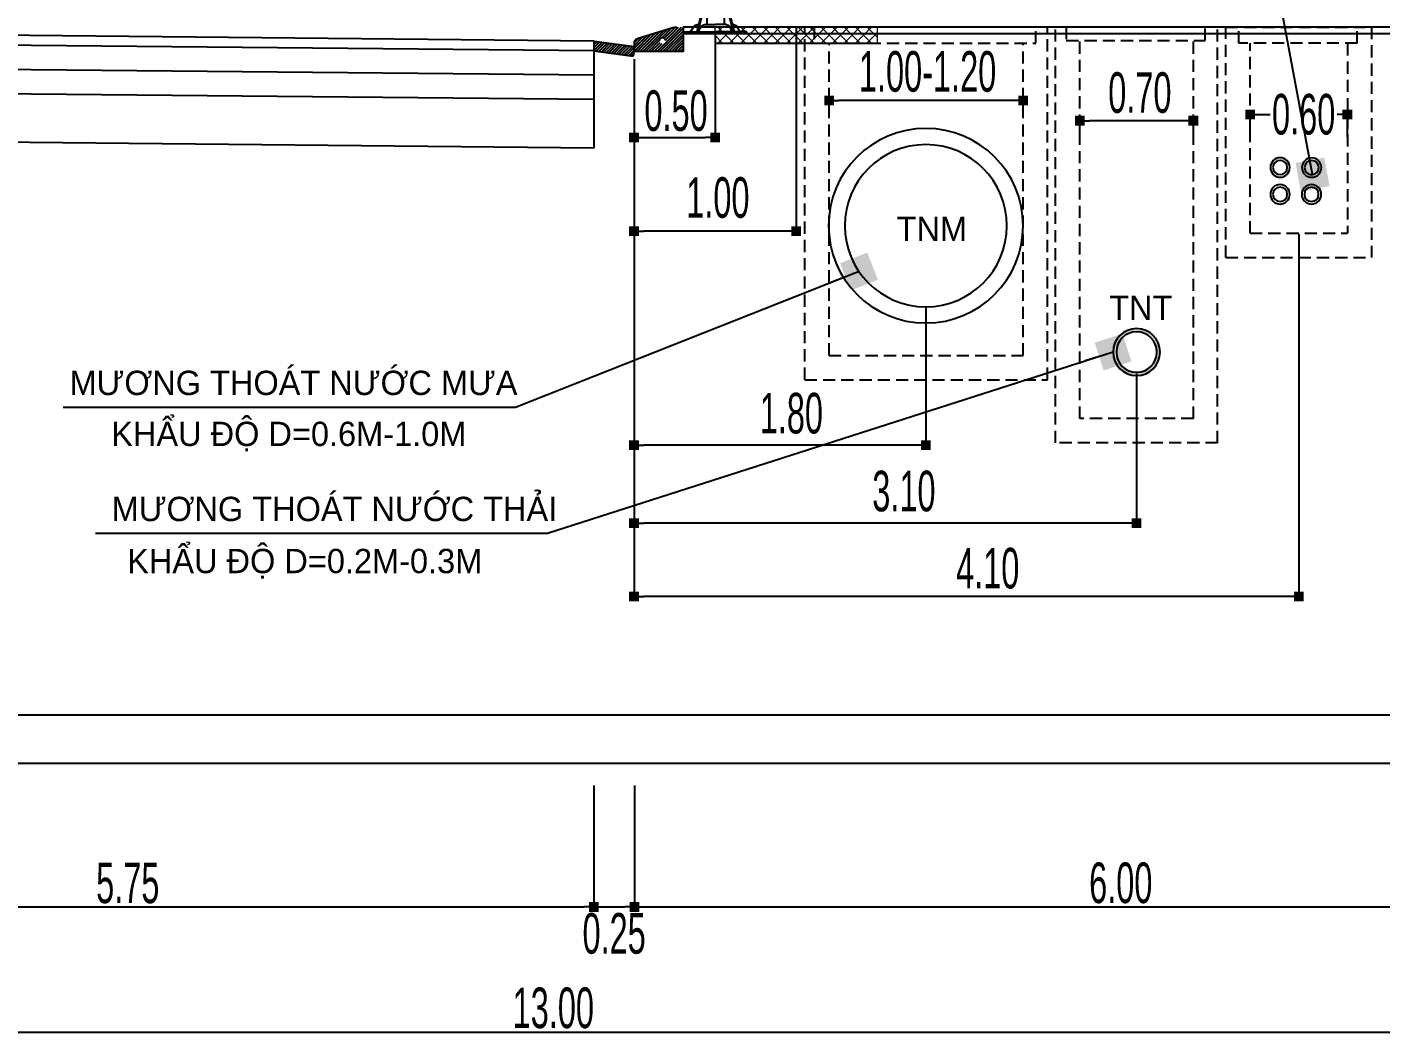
# Model space of a CAD drawing. Header units: millimetres. Extents: x 563079 to 571925, y 2063830 to 2067381.
# Drawn here: x 570397.1 to 570480.6, y 2066674.8 to 2066737.1 of the extents above; entities that cross this region are included whole.
import ezdxf

# ---------------------------------------------------------------- set-up
doc = ezdxf.new("R2010")
doc.units = ezdxf.units.MM
doc.header["$MEASUREMENT"] = 0
doc.linetypes.add('HIDDEN', pattern=[0.375, 0.25, -0.125])
for name, color, linetype in [('BCXTN', 5, 'Continuous'), ('Cong ky thuat', 22, 'Continuous'), ('Congchiuluc', 4, 'Continuous'), ('CONGDOC', 4, 'Continuous'), ('ENTCONGDUNG2', 4, 'Continuous'), ('HATCH', 8, 'Continuous'), ('MATCATDUONG', 8, 'Continuous'), ('MC', 7, 'Continuous'), ('moi', 7, 'Continuous'), ('SO', 48, 'Continuous'), ('Text', 7, 'Continuous'), ('THAN', 1, 'Continuous'), ('TONGTHE', 1, 'Continuous'), ('VE', 2, 'Continuous')]:
    doc.layers.add(name, color=color, linetype=linetype)
doc.styles.add('CHUKICHTHUOC', font='', dxfattribs={"width": 0.7})
doc.styles.add('KTEN', font='')
doc.styles.add('TIEUDE', font='', dxfattribs={"width": 0.8})
doc.styles.get('CHUKICHTHUOC').set_extended_font_data('.VnArial NarrowH')
doc.styles.get('KTEN').set_extended_font_data('.VnAvantH')
doc.styles.get('TIEUDE').set_extended_font_data('.VnAvantH')
doc.dimstyles.new('DIM3', dxfattribs={"dimscale": 1.2, "dimtxt": 1.2, "dimasz": 0.4, "dimexe": 0, "dimexo": 0, "dimgap": 0.3, "dimtad": 1, "dimzin": 0, "dimdsep": 46, "dimtxsty": 'TIEUDE', "dimblk1": 'BOXFILLED', "dimblk2": 'BOXFILLED', "dimsah": 1, "dimcen": 0.09, "dimdle": 0.8, "dimclrd": 9, "dimclre": 9, "dimclrt": 7, "dimadec": 1, "dimazin": 0, "dimtfac": 1, "dimtmove": 2, "dimatfit": 3, "dimldrblk": 'BOXFILLED', "dimfxl": 1, "dimtolj": 1, "dimtzin": 0, "dimarcsym": 0})
doc.dimstyles.new('TNDH', dxfattribs={"dimscale": 0, "dimtxt": 2.5, "dimasz": 0.6, "dimexe": 0.18, "dimexo": 0.0625, "dimgap": 0.2, "dimtad": 1, "dimlfac": 0.1, "dimzin": 0, "dimdsep": 46, "dimtxsty": 'CHUKICHTHUOC', "dimblk": 'BOXFILLED', "dimcen": 0.09, "dimclrd": 8, "dimclre": 8, "dimclrt": 4, "dimadec": 0, "dimazin": 0, "dimtfac": 1, "dimtofl": 0, "dimtmove": 2, "dimatfit": 3, "dimfxl": 1, "dimtolj": 1, "dimtzin": 0, "dimarcsym": 2})

# ---------------------------------------------------------------- blocks, each defined once
blk = doc.blocks.new('_BoxFilled')
at = {"color": 0, "linetype": 'ByBlock', "lineweight": -2}
blk.add_line((-0.5, 0), (-1, 0), dxfattribs=at)
at = {"color": 0, "linetype": 'ByBlock'}
blk.add_solid([(-0.5, 0.5), (0.5, 0.5), (-0.5, -0.5), (0.5, -0.5)], dxfattribs=at)
blk = doc.blocks.new('*D225')
at = {"layer": 'Congchiuluc', "color": 8, "lineweight": -2, "transparency": 16777216}
for p, q in [((570374.575, 2066690.347), (570374.575, 2066682.68)), ((570432.075, 2066690.347), (570432.075, 2066682.68)), ((570375.175, 2066682.86), (570431.475, 2066682.86))]:
    blk.add_line(p, q, dxfattribs=at)
at = {"layer": 'Defpoints', "color": 0, "transparency": 16777216}
for p in [(570374.575, 2066690.409), (570432.075, 2066690.409), (570432.075, 2066682.86)]:
    blk.add_point(p, dxfattribs=at)
at = {"layer": 'Congchiuluc', "color": 8, "lineweight": -2, "transparency": 16777216, "xscale": 0.6, "yscale": 0.6, "zscale": 0.6, "rotation": 180}
blk.add_blockref('_BoxFilled', (570374.575, 2066682.86), dxfattribs=at)
at = {"layer": 'Congchiuluc', "color": 8, "lineweight": -2, "transparency": 16777216, "xscale": 0.6, "yscale": 0.6, "zscale": 0.6}
blk.add_blockref('_BoxFilled', (570432.075, 2066682.86), dxfattribs=at)
at = {"layer": 'Congchiuluc', "color": 4, "lineweight": 0, "transparency": 16777216, "insert": (570403.325, 2066684.331), "char_height": 2.5, "attachment_point": 5, "style": 'CHUKICHTHUOC'}
blk.add_mtext('\\A1;5.75', dxfattribs=at)
blk = doc.blocks.new('*D226')
at = {"layer": 'Congchiuluc', "color": 8, "lineweight": -2, "transparency": 16777216}
for p, q in [((570432.075, 2066690.347), (570432.075, 2066682.68)), ((570434.575, 2066690.347), (570434.575, 2066682.68)), ((570432.675, 2066682.86), (570433.975, 2066682.86))]:
    blk.add_line(p, q, dxfattribs=at)
at = {"layer": 'Defpoints', "color": 0, "transparency": 16777216}
for p in [(570432.075, 2066690.409), (570434.575, 2066690.409), (570434.575, 2066682.86)]:
    blk.add_point(p, dxfattribs=at)
at = {"layer": 'Congchiuluc', "color": 8, "lineweight": -2, "transparency": 16777216, "xscale": 0.6, "yscale": 0.6, "zscale": 0.6, "rotation": 180}
blk.add_blockref('_BoxFilled', (570432.075, 2066682.86), dxfattribs=at)
at = {"layer": 'Congchiuluc', "color": 8, "lineweight": -2, "transparency": 16777216, "xscale": 0.6, "yscale": 0.6, "zscale": 0.6}
blk.add_blockref('_BoxFilled', (570434.575, 2066682.86), dxfattribs=at)
at = {"layer": 'Congchiuluc', "color": 4, "lineweight": 0, "transparency": 16777216, "insert": (570433.325, 2066681.215), "char_height": 2.5, "attachment_point": 5, "style": 'CHUKICHTHUOC'}
blk.add_mtext('\\A1;0.25', dxfattribs=at)
blk = doc.blocks.new('*D227')
at = {"layer": 'Congchiuluc', "color": 8, "lineweight": -2, "transparency": 16777216}
for p, q in [((570434.575, 2066690.284), (570434.575, 2066682.68)), ((570494.575, 2066690.347), (570494.575, 2066682.68)), ((570435.175, 2066682.86), (570493.975, 2066682.86))]:
    blk.add_line(p, q, dxfattribs=at)
at = {"layer": 'Defpoints', "color": 0, "transparency": 16777216}
for p in [(570434.575, 2066690.347), (570494.575, 2066690.409), (570494.575, 2066682.86)]:
    blk.add_point(p, dxfattribs=at)
at = {"layer": 'Congchiuluc', "color": 8, "lineweight": -2, "transparency": 16777216, "xscale": 0.6, "yscale": 0.6, "zscale": 0.6, "rotation": 180}
blk.add_blockref('_BoxFilled', (570434.575, 2066682.86), dxfattribs=at)
at = {"layer": 'Congchiuluc', "color": 8, "lineweight": -2, "transparency": 16777216, "xscale": 0.6, "yscale": 0.6, "zscale": 0.6}
blk.add_blockref('_BoxFilled', (570494.575, 2066682.86), dxfattribs=at)
at = {"layer": 'Congchiuluc', "color": 4, "lineweight": 0, "transparency": 16777216, "insert": (570464.575, 2066684.336), "char_height": 2.5, "attachment_point": 5, "style": 'CHUKICHTHUOC'}
blk.add_mtext('\\A1;6.00', dxfattribs=at)
blk = doc.blocks.new('*D231')
at = {"layer": 'CONGDOC', "color": 8, "linetype": 'Continuous', "lineweight": -2, "transparency": 16777216}
for p, q in [((570439.552, 2066736.667), (570439.552, 2066730.136)), ((570434.552, 2066735.155), (570434.552, 2066730.136)), ((570435.152, 2066730.316), (570438.952, 2066730.316))]:
    blk.add_line(p, q, dxfattribs=at)
at = {"layer": 'Defpoints', "color": 0, "linetype": 'Continuous', "transparency": 16777216}
for p in [(570439.552, 2066736.729), (570434.552, 2066735.217), (570439.552, 2066730.316)]:
    blk.add_point(p, dxfattribs=at)
at = {"layer": 'CONGDOC', "color": 8, "linetype": 'Continuous', "lineweight": -2, "transparency": 16777216, "xscale": 0.6, "yscale": 0.6, "zscale": 0.6, "rotation": 180}
blk.add_blockref('_BoxFilled', (570434.552, 2066730.316), dxfattribs=at)
at = {"layer": 'CONGDOC', "color": 8, "linetype": 'Continuous', "lineweight": -2, "transparency": 16777216, "xscale": 0.6, "yscale": 0.6, "zscale": 0.6}
blk.add_blockref('_BoxFilled', (570439.552, 2066730.316), dxfattribs=at)
at = {"layer": 'CONGDOC', "color": 4, "linetype": 'Continuous', "transparency": 16777216, "insert": (570437.144, 2066731.957), "char_height": 2.5, "attachment_point": 5, "style": 'CHUKICHTHUOC'}
blk.add_mtext('\\A1;0.50', dxfattribs=at)
blk = doc.blocks.new('fasdfasdfsdf')
at = {"layer": 'ENTCONGDUNG2'}
for radius in [6, 5]:
    blk.add_circle((596021.849, 2065686.673), radius, dxfattribs=at)
blk = doc.blocks.new('*D232')
at = {"layer": 'CONGDOC', "color": 8, "linetype": 'Continuous', "lineweight": -2, "transparency": 16777216}
for p, q in [((570446.587, 2066732.276), (570446.587, 2066732.775)), ((570457.952, 2066732.595), (570447.187, 2066732.595)), ((570458.552, 2066732.276), (570458.552, 2066732.775))]:
    blk.add_line(p, q, dxfattribs=at)
at = {"layer": 'Defpoints', "color": 0, "linetype": 'Continuous', "transparency": 16777216}
for p in [(570446.587, 2066732.595), (570446.587, 2066732.213), (570458.552, 2066732.213)]:
    blk.add_point(p, dxfattribs=at)
at = {"layer": 'CONGDOC', "color": 8, "linetype": 'Continuous', "lineweight": -2, "transparency": 16777216, "xscale": 0.6, "yscale": 0.6, "zscale": 0.6, "rotation": 180}
blk.add_blockref('_BoxFilled', (570446.587, 2066732.595), dxfattribs=at)
at = {"layer": 'CONGDOC', "color": 8, "linetype": 'Continuous', "lineweight": -2, "transparency": 16777216, "xscale": 0.6, "yscale": 0.6, "zscale": 0.6}
blk.add_blockref('_BoxFilled', (570458.552, 2066732.595), dxfattribs=at)
at = {"layer": 'CONGDOC', "color": 4, "linetype": 'Continuous', "transparency": 16777216, "insert": (570452.66, 2066734.379), "char_height": 2.5, "attachment_point": 5, "style": 'CHUKICHTHUOC'}
blk.add_mtext('\\A1;1.00-1.20', dxfattribs=at)
blk = doc.blocks.new('*D233')
at = {"layer": 'CONGDOC', "color": 8, "linetype": 'Continuous', "lineweight": -2, "transparency": 16777216}
for p, q in [((570462.052, 2066730.622), (570462.052, 2066731.536)), ((570468.452, 2066731.356), (570462.652, 2066731.356)), ((570469.052, 2066730.622), (570469.052, 2066731.536))]:
    blk.add_line(p, q, dxfattribs=at)
at = {"layer": 'Defpoints', "color": 0, "linetype": 'Continuous', "transparency": 16777216}
for p in [(570462.052, 2066731.356), (570462.052, 2066730.559), (570469.052, 2066730.559)]:
    blk.add_point(p, dxfattribs=at)
at = {"layer": 'CONGDOC', "color": 8, "linetype": 'Continuous', "lineweight": -2, "transparency": 16777216, "xscale": 0.6, "yscale": 0.6, "zscale": 0.6, "rotation": 180}
blk.add_blockref('_BoxFilled', (570462.052, 2066731.356), dxfattribs=at)
at = {"layer": 'CONGDOC', "color": 8, "linetype": 'Continuous', "lineweight": -2, "transparency": 16777216, "xscale": 0.6, "yscale": 0.6, "zscale": 0.6}
blk.add_blockref('_BoxFilled', (570469.052, 2066731.356), dxfattribs=at)
at = {"layer": 'CONGDOC', "color": 4, "linetype": 'Continuous', "transparency": 16777216, "insert": (570465.753, 2066733.073), "char_height": 2.5, "attachment_point": 5, "style": 'CHUKICHTHUOC'}
blk.add_mtext('\\A1;0.70', dxfattribs=at)
blk = doc.blocks.new('*D234')
at = {"layer": 'CONGDOC', "color": 8, "linetype": 'Continuous', "lineweight": -2, "transparency": 16777216}
for p, q in [((570434.552, 2066732.583), (570434.552, 2066711.159)), ((570452.552, 2066719.817), (570452.552, 2066711.159)), ((570451.952, 2066711.339), (570435.152, 2066711.339))]:
    blk.add_line(p, q, dxfattribs=at)
at = {"layer": 'Defpoints', "color": 0, "linetype": 'Continuous', "transparency": 16777216}
for p in [(570434.552, 2066732.646), (570452.552, 2066719.879), (570434.552, 2066711.339)]:
    blk.add_point(p, dxfattribs=at)
at = {"layer": 'CONGDOC', "color": 8, "linetype": 'Continuous', "lineweight": -2, "transparency": 16777216, "xscale": 0.6, "yscale": 0.6, "zscale": 0.6, "rotation": 180}
blk.add_blockref('_BoxFilled', (570434.552, 2066711.339), dxfattribs=at)
at = {"layer": 'CONGDOC', "color": 8, "linetype": 'Continuous', "lineweight": -2, "transparency": 16777216, "xscale": 0.6, "yscale": 0.6, "zscale": 0.6}
blk.add_blockref('_BoxFilled', (570452.552, 2066711.339), dxfattribs=at)
at = {"layer": 'CONGDOC', "color": 4, "linetype": 'Continuous', "transparency": 16777216, "insert": (570444.256, 2066713.299), "char_height": 2.5, "attachment_point": 5, "style": 'CHUKICHTHUOC'}
blk.add_mtext('\\A1;1.80', dxfattribs=at)
blk = doc.blocks.new('*D235')
at = {"layer": 'CONGDOC', "color": 8, "linetype": 'Continuous', "lineweight": -2, "transparency": 16777216}
for p, q in [((570434.552, 2066721.808), (570434.552, 2066706.358)), ((570465.552, 2066715.772), (570465.552, 2066706.358)), ((570464.952, 2066706.538), (570435.152, 2066706.538))]:
    blk.add_line(p, q, dxfattribs=at)
at = {"layer": 'Defpoints', "color": 0, "linetype": 'Continuous', "transparency": 16777216}
for p in [(570434.552, 2066721.871), (570465.552, 2066715.835), (570434.552, 2066706.538)]:
    blk.add_point(p, dxfattribs=at)
at = {"layer": 'CONGDOC', "color": 8, "linetype": 'Continuous', "lineweight": -2, "transparency": 16777216, "xscale": 0.6, "yscale": 0.6, "zscale": 0.6, "rotation": 180}
blk.add_blockref('_BoxFilled', (570434.552, 2066706.538), dxfattribs=at)
at = {"layer": 'CONGDOC', "color": 8, "linetype": 'Continuous', "lineweight": -2, "transparency": 16777216, "xscale": 0.6, "yscale": 0.6, "zscale": 0.6}
blk.add_blockref('_BoxFilled', (570465.552, 2066706.538), dxfattribs=at)
at = {"layer": 'CONGDOC', "color": 4, "linetype": 'Continuous', "transparency": 16777216, "insert": (570451.198, 2066708.498), "char_height": 2.5, "attachment_point": 5, "style": 'CHUKICHTHUOC'}
blk.add_mtext('\\A1;3.10', dxfattribs=at)
blk = doc.blocks.new('fasfsfsdf')
at = {"lineweight": 0}
h = blk.add_hatch(dxfattribs=at)
h.set_pattern_fill('ANSI37', color=8, scale=4)
h.set_pattern_definition([(135, (1176635.7259, -2442.7125), (0.35355339059, 0.35355339059), []), (45, (1176635.7259, -2442.7125), (0.35355339059, -0.35355339059), [])])
h.paths.add_polyline_path([(596089.29, 2065606.878), (596089.29, 2065605.872), (596099.29, 2065605.872), (596099.29, 2065606.878)])
blk.add_lwpolyline([(596099.29, 2065606.878), (596089.29, 2065606.878), (596089.29, 2065605.872), (596099.29, 2065605.872)], close=True, dxfattribs=at)
at = {"layer": 'BCXTN', "color": 4, "linetype": 'Continuous'}
blk.add_line((596089.29, 2065605.872), (596099.191, 2065605.872), dxfattribs=at)
blk = doc.blocks.new('*D236')
at = {"layer": 'CONGDOC', "color": 8, "linetype": 'Continuous', "lineweight": -2, "transparency": 16777216}
for p, q in [((570444.552, 2066737.067), (570444.552, 2066724.366)), ((570434.552, 2066734.1), (570434.552, 2066724.366)), ((570443.952, 2066724.546), (570435.152, 2066724.546))]:
    blk.add_line(p, q, dxfattribs=at)
at = {"layer": 'Defpoints', "color": 0, "linetype": 'Continuous', "transparency": 16777216}
for p in [(570444.552, 2066737.129), (570434.552, 2066734.162), (570434.552, 2066724.546)]:
    blk.add_point(p, dxfattribs=at)
at = {"layer": 'CONGDOC', "color": 8, "linetype": 'Continuous', "lineweight": -2, "transparency": 16777216, "xscale": 0.6, "yscale": 0.6, "zscale": 0.6, "rotation": 180}
blk.add_blockref('_BoxFilled', (570434.552, 2066724.546), dxfattribs=at)
at = {"layer": 'CONGDOC', "color": 8, "linetype": 'Continuous', "lineweight": -2, "transparency": 16777216, "xscale": 0.6, "yscale": 0.6, "zscale": 0.6}
blk.add_blockref('_BoxFilled', (570444.552, 2066724.546), dxfattribs=at)
at = {"layer": 'CONGDOC', "color": 4, "linetype": 'Continuous', "transparency": 16777216, "insert": (570439.724, 2066726.599), "char_height": 2.5, "attachment_point": 5, "style": 'CHUKICHTHUOC'}
blk.add_mtext('\\A1;1.00', dxfattribs=at)
blk = doc.blocks.new('*D237')
at = {"layer": 'CONGDOC', "color": 8, "linetype": 'Continuous', "lineweight": -2, "transparency": 16777216}
for p, q in [((570475.551, 2066724.349), (570475.551, 2066701.837)), ((570434.552, 2066715.935), (570434.552, 2066701.837)), ((570474.951, 2066702.017), (570435.152, 2066702.017))]:
    blk.add_line(p, q, dxfattribs=at)
at = {"layer": 'Defpoints', "color": 0, "linetype": 'Continuous', "transparency": 16777216}
for p in [(570475.551, 2066724.411), (570434.552, 2066715.997), (570434.552, 2066702.017)]:
    blk.add_point(p, dxfattribs=at)
at = {"layer": 'CONGDOC', "color": 8, "linetype": 'Continuous', "lineweight": -2, "transparency": 16777216, "xscale": 0.6, "yscale": 0.6, "zscale": 0.6, "rotation": 180}
blk.add_blockref('_BoxFilled', (570434.552, 2066702.017), dxfattribs=at)
at = {"layer": 'CONGDOC', "color": 8, "linetype": 'Continuous', "lineweight": -2, "transparency": 16777216, "xscale": 0.6, "yscale": 0.6, "zscale": 0.6}
blk.add_blockref('_BoxFilled', (570475.551, 2066702.017), dxfattribs=at)
at = {"layer": 'CONGDOC', "color": 4, "linetype": 'Continuous', "transparency": 16777216, "insert": (570456.368, 2066703.737), "char_height": 2.5, "attachment_point": 5, "style": 'CHUKICHTHUOC'}
blk.add_mtext('\\A1;4.10', dxfattribs=at)
blk = doc.blocks.new('*D238')
at = {"layer": 'CONGDOC', "color": 8, "linetype": 'Continuous', "lineweight": -2, "transparency": 16777216}
for p, q in [((570472.552, 2066730.333), (570472.552, 2066731.916)), ((570473.152, 2066731.736), (570473.795, 2066731.736)), ((570477.951, 2066731.736), (570477.918, 2066731.736)), ((570478.551, 2066730.333), (570478.551, 2066731.916))]:
    blk.add_line(p, q, dxfattribs=at)
at = {"layer": 'Defpoints', "color": 0, "linetype": 'Continuous', "transparency": 16777216}
for p in [(570472.552, 2066731.736), (570472.552, 2066730.27), (570478.551, 2066730.27)]:
    blk.add_point(p, dxfattribs=at)
at = {"layer": 'CONGDOC', "color": 8, "linetype": 'Continuous', "lineweight": -2, "transparency": 16777216, "xscale": 0.6, "yscale": 0.6, "zscale": 0.6, "rotation": 180}
blk.add_blockref('_BoxFilled', (570472.552, 2066731.736), dxfattribs=at)
at = {"layer": 'CONGDOC', "color": 8, "linetype": 'Continuous', "lineweight": -2, "transparency": 16777216, "xscale": 0.6, "yscale": 0.6, "zscale": 0.6}
blk.add_blockref('_BoxFilled', (570478.551, 2066731.736), dxfattribs=at)
at = {"layer": 'CONGDOC', "color": 4, "linetype": 'Continuous', "transparency": 16777216, "insert": (570475.856, 2066731.736), "char_height": 2.5, "attachment_point": 5, "style": 'CHUKICHTHUOC'}
blk.add_mtext('\\A1;0.60', dxfattribs=at)
blk = doc.blocks.new('1')
at = {"color": 3}
for p, q in [((562778.303, 2115783.894), (562771.004, 2115782.506)), ((562778.303, 2115783.894), (562778.553, 2115783.357)), ((562774.039, 2115782.597), (562773.973, 2115783.07)), ((562778.753, 2115783.41), (562778.735, 2115783.405)), ((562771.004, 2115781.894), (562771.004, 2115782.506)), ((562773.454, 2115781.759), (562773.133, 2115781.819))]:
    blk.add_line(p, q, dxfattribs=at)
at = {"layer": 'THAN', "color": 3}
blk.add_line((562770.975, 2115781.776), (562774.039, 2115782.597), dxfattribs=at)
at = {"layer": 'TONGTHE', "color": 3}
for p, q in [((562774.234, 2115782.199), (562778.735, 2115783.405)), ((562774.292, 2115781.983), (562778.793, 2115783.19)), ((562778.793, 2115783.19), (562778.735, 2115783.405)), ((562774.024, 2115782.704), (562770.947, 2115781.879)), ((562773.396, 2115781.975), (562774.233, 2115782.199)), ((562773.954, 2115781.893), (562773.896, 2115782.109)), ((562770.975, 2115781.776), (562770.947, 2115781.879)), ((562771.143, 2115781.286), (562771.009, 2115781.785)), ((562771.143, 2115781.286), (562773.133, 2115781.819)), ((562773.454, 2115781.759), (562773.396, 2115781.975)), ((562773.454, 2115781.759), (562774.291, 2115781.983))]:
    blk.add_line(p, q, dxfattribs=at)
blk = doc.blocks.new('DEN3')
at = {"layer": 'MATCATDUONG', "color": 222}
for p, q in [((10943.02, 5254.76, 1.58), (10942.11, 5251.09, 1.58)), ((10943.16, 5254.76, 1.58), (10942.24, 5251.09, 1.58)), ((10943.35, 5254.76, 1.58), (10943.35, 5251.98, 1.58)), ((10945.49, 5254.76, 1.58), (10945.49, 5251.98, 1.58)), ((10945.69, 5254.76, 1.58), (10946.6, 5251.09, 1.58)), ((10945.82, 5254.76, 1.58), (10946.74, 5251.09, 1.58)), ((10942.17, 5251.98, 1.58), (10942.33, 5251.98, 1.58)), ((10943.08, 5251.98, 1.58), (10944.42, 5251.98, 1.58)), ((10943.14, 5251.98, 1.58), (10944.33, 5251.98, 1.58)), ((10945.76, 5251.98, 1.58), (10944.42, 5251.98, 1.58)), ((10945.71, 5251.98, 1.58), (10944.51, 5251.98, 1.58)), ((10946.68, 5251.98, 1.58), (10946.52, 5251.98, 1.58)), ((10940.53, 5250.87, 1.58), (10940.53, 5251.09, 1.58)), ((10940.53, 5251.09, 1.58), (10941.24, 5251.09, 1.58)), ((10940.53, 5251.09, 1.58), (10944.42, 5251.09, 1.58)), ((10944.42, 5250.87, 1.58), (10940.53, 5250.87, 1.58)), ((10941.43, 5251.2, 1.58), (10941.79, 5251.77, 1.58)), ((10941.44, 5251.09, 1.58), (10942.15, 5251.09, 1.58)), ((10941.44, 5251.09, 1.58), (10942.15, 5251.09, 1.58)), ((10942.34, 5251.2, 1.58), (10942.7, 5251.77, 1.58)), ((10942.34, 5251.2, 1.58), (10942.7, 5251.77, 1.58)), ((10948.31, 5251.09, 1.58), (10944.42, 5251.09, 1.58)), ((10944.42, 5250.87, 1.58), (10948.31, 5250.87, 1.58)), ((10946.5, 5251.2, 1.58), (10946.14, 5251.77, 1.58)), ((10947.4, 5251.09, 1.58), (10946.69, 5251.09, 1.58)), ((10947.41, 5251.2, 1.58), (10947.05, 5251.77, 1.58)), ((10948.31, 5251.09, 1.58), (10947.6, 5251.09, 1.58)), ((10948.31, 5250.87, 1.58), (10948.31, 5251.09, 1.58))]:
    blk.add_line(p, q, dxfattribs=at)
at = {"layer": 'MATCATDUONG', "color": 222, "elevation": 1.58}
for points in [[(10945.72, 5254.76), (10945.15, 5329.78, -0.337838), (10960.65, 5350.57), (10973.24, 5353.47), (10972.96, 5354.52), (10959.34, 5351.48, 0.326638), (10943.7, 5330.86), (10943.13, 5254.76)], [(10943.89, 5268.37, -0.414214), (10943.5, 5268.76), (10943.5, 5274.79, -0.414214), (10943.89, 5275.18), (10944.96, 5275.18, -0.414214), (10945.35, 5274.79), (10945.35, 5268.76, -0.414214), (10944.96, 5268.37), (10943.89, 5268.37), (10944.96, 5268.37)]]:
    blk.add_lwpolyline(points, format="xyb", dxfattribs=at)
for points in [[(10943.02, 5254.76), (10943.16, 5254.76), (10943.35, 5254.76)], [(10945.82, 5254.76), (10945.69, 5254.76), (10945.49, 5254.76)]]:
    blk.add_lwpolyline(points, dxfattribs=at)
at = {"layer": 'MATCATDUONG', "color": 222}
for centre, radius, start, end in [((10942.17, 5251.54, 1.58), 0.444, 90, 147.9946), ((10943.08, 5251.54, 1.58), 0.444, 90, 147.9946), ((10943.08, 5251.54, 1.58), 0.444, 90, 147.9946), ((10945.76, 5251.54, 1.58), 0.444, 32.0054, 90), ((10946.68, 5251.54, 1.58), 0.444, 32.0054, 90), ((10941.24, 5251.31, 1.58), 0.222, 270, 327.9946), ((10942.15, 5251.31, 1.58), 0.222, 270, 327.9946), ((10942.15, 5251.31, 1.58), 0.222, 295.1025, 327.9946), ((10946.69, 5251.31, 1.58), 0.222, 212.0054, 244.8975), ((10947.6, 5251.31, 1.58), 0.222, 212.0054, 270)]:
    blk.add_arc(centre, radius, start, end, dxfattribs=at)
at = {"layer": 'Text', "linetype": 'ByBlock', "xscale": 2.29229237139225, "yscale": 2.29229237139225, "zscale": 2.29229237139225}
blk.add_blockref('1', (-1279064.59, -4844636.71, 1.58), dxfattribs=at)
blk = doc.blocks.new('fasdfasdf')
at = {"layer": 'HATCH', "color": 4}
for radius in [75, 55]:
    blk.add_circle((398246, 417225), radius, dxfattribs=at)
blk = doc.blocks.new('gdfgdgfdfgsdfgdf')
at = {"layer": 'SO', "color": 99, "linetype": 'HIDDEN', "ltscale": 3}
for p, q in [((595953.967, 2065578.691), (595953.967, 2065564.473)), ((595962.966, 2065578.691), (595953.967, 2065578.691)), ((595954.858, 2065577.691), (595954.858, 2065578.692)), ((595954.858, 2065577.691), (595954.858, 2065578.691)), ((595962.163, 2065577.691), (595962.163, 2065578.691)), ((595962.966, 2065564.473), (595962.966, 2065578.691)), ((595954.858, 2065577.691), (595962.163, 2065577.691)), ((595955.467, 2065577.691), (595955.467, 2065576.691)), ((595955.467, 2065577.691), (595955.467, 2065565.973)), ((595961.466, 2065565.973), (595961.466, 2065577.691)), ((595962.163, 2065577.771), (595962.163, 2065577.691)), ((595961.466, 2065565.973), (595955.467, 2065565.973)), ((595962.966, 2065564.473), (595953.967, 2065564.473))]:
    blk.add_line(p, q, dxfattribs=at)
at = {"layer": 'HATCH', "color": 4, "xscale": 0.008000000001629815, "yscale": 0.008000000001629815, "zscale": 0.008000000001629815}
for p in [(592771.701, 2062232.224), (592773.647, 2062232.231), (592771.711, 2062230.577), (592773.647, 2062230.577)]:
    blk.add_blockref('fasdfasdf', p, dxfattribs=at)
blk = doc.blocks.new('fsdfsdf')
at = {"layer": 'SO'}
h = blk.add_hatch(color=4, dxfattribs=at)
h.paths.add_polyline_path([(596198.08, 2065686.309, 1), (596200.98, 2065686.309, 1)])
h.paths.add_polyline_path([(596200.78, 2065686.309, 1), (596198.28, 2065686.309, 1)], flags=17)
at = {"layer": 'SO', "color": 4}
for radius in [1.45, 1.25]:
    blk.add_circle((596199.53, 2065686.309), radius, dxfattribs=at)
blk = doc.blocks.new('*D261')
at = {"layer": 'Defpoints', "color": 0, "transparency": 16777216}
for p in [(570364.575, 2066690.409), (570494.575, 2066690.409), (570494.575, 2066675.145)]:
    blk.add_point(p, dxfattribs=at)
at = {"layer": 'VE', "color": 8, "lineweight": -2, "transparency": 16777216}
for p, q in [((570364.575, 2066690.347), (570364.575, 2066674.965)), ((570494.575, 2066690.347), (570494.575, 2066674.965)), ((570365.175, 2066675.145), (570493.975, 2066675.145))]:
    blk.add_line(p, q, dxfattribs=at)
at = {"layer": 'VE', "color": 8, "lineweight": -2, "transparency": 16777216, "xscale": 0.6, "yscale": 0.6, "zscale": 0.6, "rotation": 180}
blk.add_blockref('_BoxFilled', (570364.575, 2066675.145), dxfattribs=at)
at = {"layer": 'VE', "color": 8, "lineweight": -2, "transparency": 16777216, "xscale": 0.6, "yscale": 0.6, "zscale": 0.6}
blk.add_blockref('_BoxFilled', (570494.575, 2066675.145), dxfattribs=at)
at = {"layer": 'VE', "color": 4, "transparency": 16777216, "insert": (570429.575, 2066676.623), "char_height": 2.5, "attachment_point": 5, "style": 'CHUKICHTHUOC'}
blk.add_mtext('\\A1;13.00', dxfattribs=at)

msp = doc.modelspace()

# ---------------------------------------------------------------- hatches: boundary and pattern name
at = {"layer": 'VE', "linetype": 'Continuous', "ltscale": 0.2}
h = msp.add_hatch(dxfattribs=at)
h.set_pattern_fill('ANSI31', color=9, style=0)
h.set_pattern_definition([(45, (570344.5015, 2066942.38051), (-0.08838835, 0.08838835), [])])
h.paths.add_polyline_path([(570434.57512, 2066735.62907), (570434.57512, 2066736.22595, -0.22564449), (570434.80236, 2066736.43588), (570436.95569, 2066737.09922, -0.06132136), (570437.19823, 2066737.12907), (570437.57512, 2066737.12907), (570437.57512, 2066735.62907)])
h.paths.add_polyline_path([(570436.48471, 2066736.30551, 1), (570436.12471, 2066736.30551, 1)], flags=16)
h = msp.add_hatch(dxfattribs=at)
h.set_pattern_fill('ANSI31', color=9, style=0)
h.set_pattern_definition([(45, (570322.84312, 2066942.51523), (-0.08838835, 0.08838835), [])])
h.paths.add_polyline_path([(570434.49343, 2066735.3331), (570434.57512, 2066735.92751), (570432.0984, 2066736.26789), (570432.07512, 2066736.0985), (570432.07512, 2066735.66545)])
h.paths.add_polyline_path([(570433.77243, 2066735.86783), (570433.77243, 2066736.28563), (570434.15323, 2066736.28563), (570434.15323, 2066735.86783)], flags=9)

# ---------------------------------------------------------------- linework, layer by layer
at = {"layer": 'Cong ky thuat', "color": 7}
for p, q in [((570432.07512, 2066736.26789), (570374.57512, 2066736.81789)), ((570432.07512, 2066735.66789), (570374.57512, 2066736.21789)), ((570432.07512, 2066736.26789), (570432.07512, 2066729.66789)), ((570432.07512, 2066734.16789), (570374.57512, 2066734.71789)), ((570432.07512, 2066732.66789), (570374.57512, 2066733.21789)), ((570432.07512, 2066729.66789), (570374.57512, 2066730.21789))]:
    msp.add_line(p, q, dxfattribs=at)
at = {"layer": 'MC'}
for points in [[(570301.54327, 2066694.701), (570494.57512, 2066694.701)], [(570494.57512, 2066691.701), (570301.54327, 2066691.701)]]:
    msp.add_lwpolyline(points, dxfattribs=at)
at = {"layer": 'moi', "color": 5, "linetype": 'Continuous'}
msp.add_line((570437.58936, 2066736.72907), (570494.57512, 2066736.72907), dxfattribs=at)
at = {"layer": 'SO', "color": 99, "linetype": 'HIDDEN', "ltscale": 3}
for p, q in [((570445.08702, 2066715.3793), (570445.08702, 2066737.12907)), ((570460.05184, 2066715.3793), (570460.05184, 2066737.12907)), ((570460.55184, 2066711.48462), (570460.55184, 2066737.12907)), ((570470.55184, 2066711.48462), (570470.55184, 2066737.12907)), ((570446.58702, 2066716.8793), (570446.58702, 2066736.12907)), ((570458.55184, 2066716.8793), (570458.55184, 2066736.12907)), ((570462.05184, 2066712.98462), (570462.05184, 2066736.2952)), ((570469.05184, 2066712.98462), (570469.05184, 2066736.2952)), ((570446.58702, 2066716.8793), (570458.55184, 2066716.8793)), ((570445.08702, 2066715.3793), (570460.05184, 2066715.3793)), ((570469.05184, 2066712.98462), (570462.05184, 2066712.98462)), ((570470.55184, 2066711.48462), (570460.55184, 2066711.48462))]:
    msp.add_line(p, q, dxfattribs=at)
for points in [[(570445.65436, 2066737.12907), (570445.65436, 2066736.12907), (570459.32732, 2066736.12907), (570459.32732, 2066737.12907)], [(570461.2145, 2066737.12907), (570461.2145, 2066736.2952), (570469.78763, 2066736.2952), (570469.78763, 2066737.12907)]]:
    msp.add_lwpolyline(points, dxfattribs=at)
at = {"layer": 'VE', "color": 4, "linetype": 'Continuous', "ltscale": 0.2}
for p, q in [((570432.0984, 2066736.26789), (570434.57512, 2066735.92751)), ((570434.57512, 2066735.92751), (570434.49343, 2066735.3331)), ((570436.57512, 2066735.62907), (570436.57512, 2066735.62676))]:
    msp.add_line(p, q, dxfattribs=at)
msp.add_lwpolyline([(570494.57512, 2066737.12907), (570437.57512, 2066737.12907), (570437.57512, 2066735.62907), (570434.57512, 2066735.62907), (570434.57512, 2066736.22595, -0.22564449), (570434.80236, 2066736.43588), (570436.95569, 2066737.09922, -0.06132136), (570437.19823, 2066737.12907)], format="xyb", dxfattribs=at)
at = {"layer": 'VE', "color": 2, "linetype": 'Continuous'}
msp.add_lwpolyline([(570436.12471, 2066736.30551, -1), (570436.48471, 2066736.30551, -1)], format="xyb", dxfattribs=at)
at = {"layer": 'VE', "color": 9, "linetype": 'Continuous', "ltscale": 0.2}
msp.add_lwpolyline([(570432.07512, 2066735.66545), (570434.49343, 2066735.3331)], dxfattribs=at)

# ---------------------------------------------------------------- block references
at = {"layer": 'MATCATDUONG', "color": 30, "xscale": -0.4983398430049419, "yscale": 0.4983398430049419, "zscale": 0.4983398430049419}
msp.add_blockref('DEN3', (575893.61662, 2064120.01129, -0.78845), dxfattribs=at)
at = {"layer": 'SO', "color": 4, "xscale": -1}
for name, p in [('fasfsfsdf', (1166538.84172, 1130.25078)), ('gdfgdgfdfgsdfgdf', (1166434.01828, 1158.43796)), ('fasdfasdfsdf', (1166474.40128, 1038.20601)), ('fsdfsdf', (1166665.08189, 1030.77614))]:
    msp.add_blockref(name, p, dxfattribs=at)

# ---------------------------------------------------------------- texts
at = {"layer": 'MC', "style": 'KTEN'}
for s, p in [('tnm', (570450.75067, 2066723.92843)), ('tnt', (570463.85633, 2066719.06731)), ('m\xad¬ng tho¸t n\xadíc m\xada', (570399.73207, 2066714.43528)), ('khÈu ®é D=0.6m-1.0m', (570402.30597, 2066711.28928)), ('m\xad¬ng tho¸t n\xadíc th¶i', (570402.33293, 2066706.65928)), ('khÈu ®é D=0.2m-0.3m', (570403.2877, 2066703.44797))]:
    msp.add_text(s, height=1.5, dxfattribs=at).set_placement(p)

# ---------------------------------------------------------------- dimensions: what is measured, and where the dimension line sits
at = {"layer": 'Congchiuluc', "lineweight": 0}
for base, p1, p2, picture, middle in [((570432.07512, 2066682.85951), (570374.57512, 2066690.40946), (570432.07512, 2066690.40946), '*D225', (570403.32512, 2066684.33082)), ((570494.57512, 2066682.85951), (570434.57512, 2066690.34696), (570494.57512, 2066690.40946), '*D227', (570464.57512, 2066684.33594))]:
    dim = msp.add_linear_dim(base=base, p1=p1, p2=p2, dimstyle='TNDH', override={"dimscale": 1}, dxfattribs=at)
    dim.commit()
    dim.dimension.update_dxf_attribs({"geometry": picture, "text_midpoint": middle})
dim = msp.add_linear_dim(base=(570434.57512, 2066682.85951), p1=(570432.07512, 2066690.40946), p2=(570434.57512, 2066690.40946), dimstyle='TNDH', override={"dimscale": 1}, dxfattribs=at)
dim.commit()
dim.dimension.update_dxf_attribs({"geometry": '*D226', "text_midpoint": (570433.32512, 2066681.21475), "dimtype": 160})
at = {"layer": 'CONGDOC', "linetype": 'Continuous'}
for base, p1, p2, picture, middle in [((570439.55184, 2066730.3165), (570434.55184, 2066735.21707), (570439.55184, 2066736.72907), '*D231', (570437.14358, 2066731.95669)), ((570434.55184, 2066724.54557), (570444.55184, 2066737.12907), (570434.55184, 2066734.16226), '*D236', (570439.72399, 2066726.59934)), ((570462.05184, 2066731.35568), (570469.05184, 2066730.55915), (570462.05184, 2066730.55915), '*D233', (570465.75335, 2066733.073)), ((570434.55184, 2066711.33893), (570452.55184, 2066719.8793), (570434.55184, 2066732.64553), '*D234', (570444.25568, 2066713.29935)), ((570472.55184, 2066731.73564), (570478.55088, 2066730.27011), (570472.55184, 2066730.27011), '*D238', (570475.85613, 2066731.73564)), ((570434.55184, 2066702.01722), (570475.55136, 2066724.41115), (570434.55184, 2066715.99723), '*D237', (570456.36755, 2066703.73704)), ((570434.55184, 2066706.53778), (570465.55184, 2066715.83475), (570434.55184, 2066721.87098), '*D235', (570451.19798, 2066708.49761))]:
    dim = msp.add_linear_dim(base=base, p1=p1, p2=p2, angle=180, dimstyle='TNDH', override={"dimscale": 1}, dxfattribs=at)
    dim.commit()
    dim.dimension.update_dxf_attribs({"geometry": picture, "text_midpoint": middle, "dimtype": 160})
dim = msp.add_linear_dim(base=(570446.58702, 2066732.59461), p1=(570458.55184, 2066732.21346), p2=(570446.58702, 2066732.21346), angle=180, text='1.00-1.20', dimstyle='TNDH', override={"dimscale": 1}, dxfattribs=at)
dim.commit()
dim.dimension.update_dxf_attribs({"geometry": '*D232', "text_midpoint": (570452.65966, 2066734.37865), "dimtype": 160})
at = {"layer": 'VE'}
dim = msp.add_linear_dim(base=(570494.57512, 2066675.14531), p1=(570364.57512, 2066690.40946), p2=(570494.57512, 2066690.40946), dimstyle='TNDH', override={"dimscale": 1}, dxfattribs=at)
dim.commit()
dim.dimension.update_dxf_attribs({"geometry": '*D261', "text_midpoint": (570429.57512, 2066676.62259)})

# ---------------------------------------------------------------- leaders
at = {"layer": 'MC', "color": 9}
for points in [[(570483.70119, 2066730.33706), (570482.50759, 2066757.72688), (570464.25377, 2066757.72688)], [(570476.40552, 2066728.03232), (570472.28898, 2066749.98181), (570452.08241, 2066749.98181)], [(570448.42936, 2066722.04997), (570427.23675, 2066713.66373), (570399.34118, 2066713.66373)], [(570464.10184, 2066717.08475), (570429.22095, 2066705.88773), (570401.32538, 2066705.88773)]]:
    msp.add_leader(points, dimstyle='DIM3', override={"dimasz": 1.5, "dimgap": 0.3, "dimtad": 0}, dxfattribs=at)

doc.saveas('drawing.dxf')
